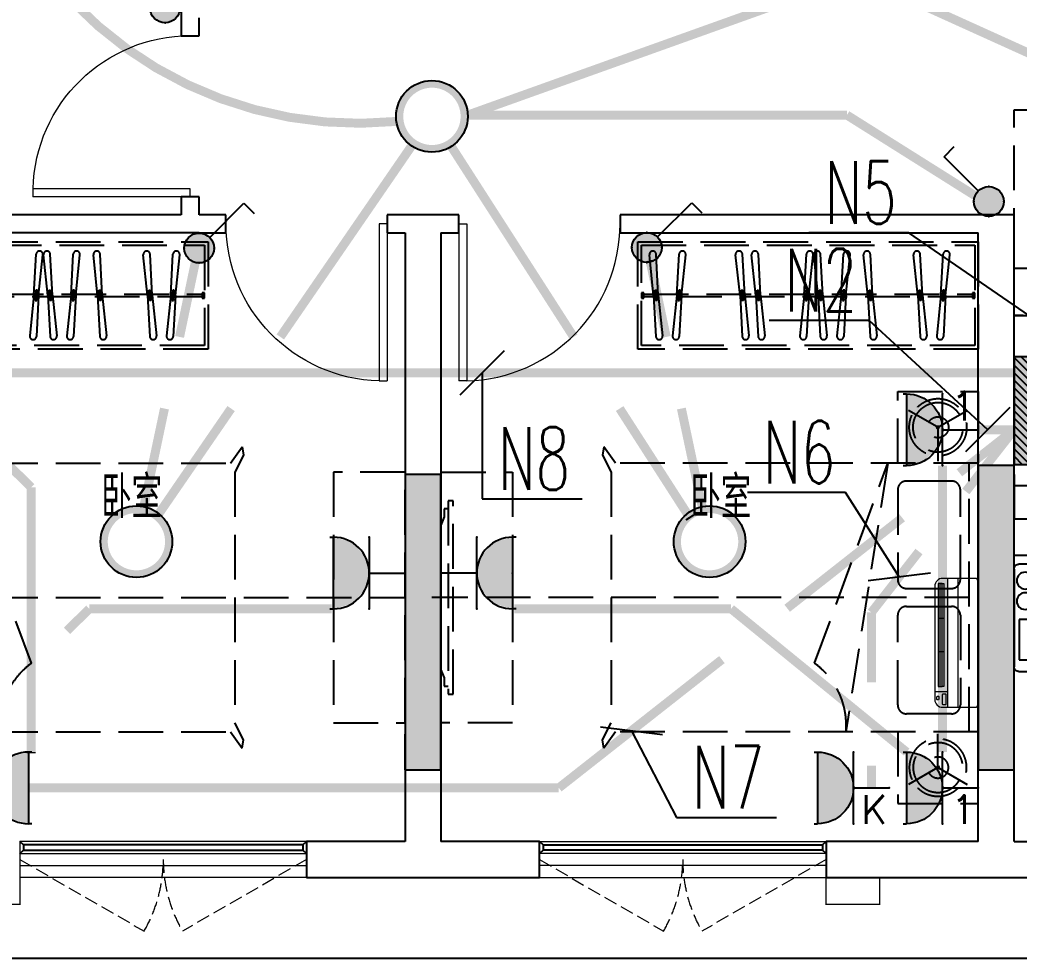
# Model space of a CAD drawing. Extents: x 3753737 to 4713801, y -857380 to 24339.
# Drawn here: x 4219363 to 4224941, y -797786 to -792548 of the extents above; entities that cross this region are included whole.
import ezdxf
from ezdxf.enums import TextEntityAlignment as Align

# ---------------------------------------------------------------- set-up
doc = ezdxf.new("R2010")
doc.units = 0
doc.header["$LTSCALE"] = 1000
doc.header["$MEASUREMENT"] = 0
doc.linetypes.add('A户型$0$DASH', pattern=[0.35, 0.25, -0.1])
doc.linetypes.add('DASH', pattern=[0.35, 0.25, -0.1])
doc.layers.get('0').update_dxf_attribs({"linetype": 'CONTINUOUS'})
for name, color, linetype in [('!!电气', 1, 'CONTINUOUS'), ('3-栏杆1', 252, 'CONTINUOUS'), ('5fur', 175, 'CONTINUOUS'), ('COLU', 7, 'CONTINUOUS'), ('DIM-照明', 7, 'CONTINUOUS'), ('EQUIP-插座', 3, 'CONTINUOUS'), ('EQUIP-照明', 3, 'CONTINUOUS'), ('EQUIP-箱柜', 3, 'CONTINUOUS'), ('LVTRY', 252, 'CONTINUOUS'), ('S-砼墙填充', 251, 'CONTINUOUS'), ('TEL_TEXT', 7, 'CONTINUOUS'), ('WALL', 252, 'CONTINUOUS'), ('WIRE-照明', 2, 'CONTINUOUS'), ('看线', 185, 'CONTINUOUS')]:
    doc.layers.add(name, color=color, linetype=linetype)
for name, color, linetype, lineweight in [('PUB_TEXT', 7, 'CONTINUOUS', 20), ('WINDOW', 146, 'CONTINUOUS', 20), ('平面-空调预留孔', 252, 'CONTINUOUS', 15), ('粉刷', 251, 'CONTINUOUS', 9)]:
    doc.layers.add(name, color=color, linetype=linetype, lineweight=lineweight)
doc.styles.add('_TCH_LABEL', font='COMPLEX', dxfattribs={"bigfont": 'GBCBIG'})
doc.styles.add('_TEL_DIM', font='SIMPLEX', dxfattribs={"width": 0.8, "height": 3.5, "bigfont": 'HZTXT'})
doc.styles.get("Standard").update_dxf_attribs({"font": 'gbenor.shx', "bigfont": 'gbcbig.shx'})

# ---------------------------------------------------------------- blocks, each defined once
blk = doc.blocks.new('ASDFSD')
at = {"layer": '3-栏杆1', "color": 5}
for p, q in [((681762.5879415963, 334937.5442401596), (681742.3193111992, 334955.3318184742)), ((681742.3193111992, 334955.3318184742), (681762.5879414161, 334937.5442403179)), ((681762.5879414161, 334937.5442403179), (681762.5879414133, 334908.2619604596)), ((683322.0506670028, 334937.4781505512), (681762.5879414163, 334937.5226424761)), ((683322.0506668226, 334937.5442278689), (683342.3192972196, 334955.3318061834)), ((683342.3192972196, 334955.3318061834), (683322.0506670028, 334937.5442280272)), ((683322.0506670028, 334937.5442280272), (683322.0506670056, 334908.2619481689)), ((681742.3193347491, 334888.4150854239), (681762.5879414133, 334908.2619604596)), ((681762.5879414135, 334908.2403724216), (683322.0506670056, 334908.1959003614)), ((683322.0506670056, 334908.2619481689), (683342.3192736697, 334888.4150731332)), ((683342.3192736697, 334888.4150731332), (683322.0506670056, 334908.2619481689))]:
    blk.add_line(p, q, dxfattribs=at)
blk = doc.blocks.new('A$C001338C2')
at = {"color": 8}
for p, q in [((844.9999883423079, 303.6000072514144), (54.99998834231155, 303.6000543390692)), ((109.0525457565491, 214.7673082745569), (109.0525510513944, 303.6000511174025)), ((-1.49359439092e-05, 248.6000576173246), (-2.84423585981e-05, 22.0000576172315)), ((899.9999715576414, 22.00000397306576), (899.9999850640525, 248.6000039731589)), ((21.99997024633922, 5.63059293199e-05), (877.9999702463392, 5.2843679441e-06))]:
    blk.add_line(p, q, dxfattribs=at)
at = {"color": 8, "lineweight": 5}
for p, q in [((899.9999830474662, 214.7672611304297), (-1.69525337697e-05, 214.7673147745954)), ((864.5756734352908, 278.6904651548975), (144.4768629888749, 278.6905080761171)), ((144.4768629888749, 278.6905080761171), (144.4768622188567, 265.7722729386405)), ((387.0097734353949, 278.6904936200444), (144.4768629888749, 278.6905080761171)), ((144.4768629888749, 278.6905080761171), (144.4768614488676, 252.8539829386973)), ((144.4768622188567, 265.7722729386405), (864.5756726653053, 265.772230017421)), ((144.4768606789075, 239.9356929386377), (144.4768614488676, 252.8539829386973)), ((144.4768614488676, 252.8539829386973), (864.5756718953162, 252.8539400174777)), ((864.5756711253525, 239.9356500174181), (144.4768606789075, 239.9356929386377)), ((387.0097711254275, 239.935678482565), (387.0097734353949, 278.6904936200444)), ((622.04272112545, 239.935664473509), (387.0097711254275, 239.935678482565)), ((864.5756734352908, 278.6904651548975), (622.0427234354138, 278.6904796109884)), ((622.0427234354138, 278.6904796109884), (622.04272112545, 239.935664473509)), ((864.5756718953162, 252.8539400174777), (864.5756734352908, 278.6904651548975)), ((864.5756726653053, 265.772230017421), (864.5756711253525, 239.9356500174181)), ((899.9999787804518, 143.1781611304468), (-2.12195482163e-05, 143.1782147746126))]:
    blk.add_line(p, q, dxfattribs=at)
at = {"color": 8}
for points in [[(73.08482630450817, 275.0144977724194), (56.77886350143308, 275.0144987443309, -0.414213562373095), (51.27886382925863, 280.5144990721565), (51.27886400034913, 283.3844664433818, -0.414213562373095), (56.77886432817468, 288.8844661155563), (73.08482713124977, 288.8844651436448, -0.4142135623732024), (78.58482680342422, 283.3844648158192), (78.58482663233372, 280.5144974445939, -0.414213562373095)], [(89.24090579471158, 226.3562818807586), (22.19125331861505, 226.3562858772129, -0.414213562372504), (16.6912536464406, 231.8562862050385), (16.69125431894281, 243.1390318179401, -0.414213562373095), (22.19125464676836, 248.6390314901146), (89.24090712286488, 248.6390274936603, -0.414213562373095), (94.74090679503934, 243.1390271658347), (94.74090612253713, 231.8562815529331, -0.414213562373095)]]:
    blk.add_lwpolyline(points, format="xyb", close=True, dxfattribs=at)
for centre, radius, start, end in [((54.99998506405609, 248.6000543390692), 55.0000000000001, 89.99999658490542, 179.9999965849054), ((844.9999850640525, 248.6000072514144), 55.0000000000001, 359.9999965849054, 89.99999658490542), ((21.9999715576414, 22.00005630592932), 22.00000000000004, 179.9999965849054, 269.9999965849054), ((877.9999715576414, 22.00000528436794), 22.00000000000004, 269.9999965849054, 359.9999965849054)]:
    blk.add_arc(centre, radius, start, end, dxfattribs=at)
blk = doc.blocks.new('RECTANG')
for p, q in [((1.00000000000004, 1.00000000000004), (0, 1.00000000000004)), ((0, 1.00000000000004), (0, 0)), ((1.00000000000004, 0), (1.00000000000004, 1.00000000000004)), ((0, 0), (1.00000000000004, 0))]:
    blk.add_line(p, q)
blk = doc.blocks.new('洗衣机')
at = {"layer": 'LVTRY'}
for p, q in [((3791567.361739737, 243472.1311109139), (3791020.978428917, 243472.1311109139)), ((3791116.547650196, 243472.1311109139), (3791116.547650196, 242871.5050683203)), ((3790993.746954995, 243444.5237557961), (3790993.746954995, 242899.1124234381)), ((3791198.977629842, 243412.6941587822), (3791474.884451542, 243412.6941587822)), ((3791594.59321366, 242899.1124234381), (3791594.59321366, 243444.5237557961)), ((3791145.054954439, 242982.4807401235), (3791145.054954439, 243358.0271784722)), ((3791528.807126945, 243358.0271784722), (3791528.807126945, 242982.4807401235)), ((3791474.884451542, 242927.8137598135), (3791198.977629842, 242927.8137598135)), ((3791020.978428917, 242871.5050683203), (3791567.361739737, 242871.5050683203))]:
    blk.add_line(p, q, dxfattribs=at)
at = {"layer": 'LVTRY', "extrusion": (0, 0, -1)}
for centre, major_axis, ratio, start_param, end_param in [((3791020.978428917, 243444.5237557961), (-1.908531711022078e-08, 27.60735511779785), 0.9863847444471043, -1.570796326112996, 7.008549296472211e-10), ((3791567.361739737, 243444.5237557961), (-5.264563262736361e-09, 27.60735511779785), 0.9863847444471043, 1.933262439024475e-10, 1.570796326982994), ((3791055.147302595, 243379.8474220779), (-1.532403957494624e-08, 46.92390957762836), 0.9863847444493448, 3.141592653920872, 9.424777961100459), ((3791198.977629842, 243358.0271784722), (4.764609934498854e-09, 54.66698031005217), 0.9863847444472746, 4.712388980298719, 6.283185307091227), ((3791474.884451542, 243358.0271784722), (-4.76474120185596e-09, 54.66698031005217), 0.9863847444472746, 8.836242848531128e-11, 1.57079632688087), ((3791055.147302595, 243265.6659087724), (-1.532403957494624e-08, 46.92390957762836), 0.9863847444493448, 3.141592653920872, 9.424777961100459), ((3791198.977629842, 242982.4807401235), (-6.265914279833452e-09, 54.66698031005218), 0.9863847444472746, 3.141592653705994, 4.712388980497749), ((3791474.884451542, 242982.4807401235), (6.265651745155644e-09, 54.66698031005217), 0.986384744447275, 1.570796326681842, 3.141592653473596), ((3791020.978428917, 242899.1124234381), (1.908525212675288e-08, 27.60735511779785), 0.9863847444471043, 3.14159265288894, 4.712388979702792), ((3791567.361739737, 242899.1124234381), (5.264433297526799e-09, 27.60735511779784), 0.9863847444471044, 1.570796326606803, 3.141592653396471)]:
    blk.add_ellipse(centre, major_axis=major_axis, ratio=ratio, start_param=start_param, end_param=end_param, dxfattribs=at)
at = {"layer": 'LVTRY', "xscale": 63.25620569481588, "yscale": 224.5369532744355, "zscale": 64.12934308941763, "rotation": 180}
blk.add_blockref('RECTANG', (3791085.200501846, 243162.4333077016), dxfattribs=at)
blk = doc.blocks.new('dfgdfgsf')
at = {"layer": '5fur', "color": 252, "linetype": 'A户型$0$DASH'}
for p, q in [((2086119.697916623, -1254060.649655245), (2086131.949023878, -1253831.703517444)), ((2086145.714673423, -1254062.702910487), (2086169.528631171, -1253834.669318532)), ((2086197.150844968, -1254062.702910487), (2086173.33688722, -1253834.669318532)), ((2086223.167601769, -1254060.649655245), (2086210.916494513, -1253831.703517444)), ((2086326.528698835, -1254060.649655245), (2086338.779806091, -1253831.703517444)), ((2086352.545455636, -1254062.702910487), (2086376.359413384, -1253834.669318532)), ((2086475.237758769, -1254062.595872173), (2086451.423801021, -1253834.562280218)), ((2086501.254205884, -1254060.649655245), (2086489.003098628, -1253831.703517444)), ((2086754.022620542, -1254062.702910487), (2086730.208662794, -1253834.669318532)), ((2086780.039377343, -1254060.649655245), (2086767.788270087, -1253831.703517444)), ((2086883.40047441, -1254060.649655245), (2086895.651581665, -1253831.703517444)), ((2086909.41723121, -1254062.702910487), (2086933.231188958, -1253834.669318532)), ((2089579.320053869, -1254062.702910487), (2089555.506096121, -1253834.669318532)), ((2089605.33681067, -1254060.649655245), (2089593.085703414, -1253831.703517444)), ((2089708.697907737, -1254060.649655245), (2089720.949014992, -1253831.703517444)), ((2089734.714664537, -1254062.702910487), (2089758.528622285, -1253834.669318532)), ((2090061.529171934, -1254062.596194317), (2090035.720924661, -1253834.669318532)), ((2090087.55163921, -1254060.649655245), (2090075.300531955, -1253831.703517444)), ((2090150.034882049, -1254062.702910487), (2090126.220924301, -1253834.669318532)), ((2090176.05163885, -1254060.649655245), (2090163.800531594, -1253831.703517444)), ((2090419.697910768, -1254060.649655245), (2090431.949018023, -1253831.703517444)), ((2090445.714667568, -1254062.702910487), (2090469.528625316, -1253834.669318532)), ((2090497.150839113, -1254062.702910487), (2090473.336881365, -1253834.669318532)), ((2090523.167595914, -1254060.649655245), (2090510.916488658, -1253831.703517444)), ((2090626.52869298, -1254060.649655245), (2090638.779800236, -1253831.703517444)), ((2090652.545449781, -1254062.702910487), (2090676.359407529, -1253834.669318532)), ((2090775.237752914, -1254062.595872173), (2090751.423795166, -1253834.562280218)), ((2090801.254200029, -1254060.649655245), (2090789.003092773, -1253831.703517444)), ((2091054.022614687, -1254062.702910487), (2091030.208656939, -1253834.669318532)), ((2091080.039371488, -1254060.649655245), (2091067.788264232, -1253831.703517444)), ((2091183.400468555, -1254060.649655245), (2091195.65157581, -1253831.703517444)), ((2091209.417225355, -1254062.702910487), (2091233.231183103, -1253834.669318532)), ((2087059.574593433, -1254069.689162439), (2085223.574590463, -1254069.689162439)), ((2086119.697916623, -1254060.649655245), (2086095.883958875, -1254288.6832472)), ((2086145.714673423, -1254062.702910487), (2086133.463566168, -1254291.649048288)), ((2086197.150844968, -1254062.702910487), (2086209.401952224, -1254291.649048288)), ((2086223.167601769, -1254060.649655245), (2086246.981559517, -1254288.6832472)), ((2086326.528698835, -1254060.649655245), (2086302.714741087, -1254288.6832472)), ((2086352.545455636, -1254062.702910487), (2086340.29434838, -1254291.649048288)), ((2086475.237449083, -1254062.702910487), (2086487.488556339, -1254291.649048288)), ((2086501.254205884, -1254060.649655245), (2086525.068163632, -1254288.6832472)), ((2086754.022620542, -1254062.702910487), (2086766.273727798, -1254291.649048288)), ((2086780.039377343, -1254060.649655245), (2086803.853335091, -1254288.6832472)), ((2086883.40047441, -1254060.649655245), (2086859.586516662, -1254288.6832472)), ((2086909.41723121, -1254062.702910487), (2086897.166123955, -1254291.649048288)), ((2087071.574593433, -1254047.189162439), (2087059.574593433, -1254047.189162439)), ((2087059.574593433, -1254047.189162439), (2087059.574593433, -1254077.189162439)), ((2087059.574593433, -1254077.189162439), (2087071.574593433, -1254077.189162439)), ((2087071.574593433, -1254077.189162439), (2087071.574593433, -1254047.189162439)), ((2089523.574584608, -1254047.189162439), (2089511.574584608, -1254047.189162439)), ((2089511.574584608, -1254047.189162439), (2089511.574584608, -1254077.189162439)), ((2089511.574584608, -1254077.189162439), (2089523.574584608, -1254077.189162439)), ((2089523.574584608, -1254077.189162439), (2089523.574584608, -1254047.189162439)), ((2091359.574587578, -1254069.689162439), (2089523.574584608, -1254069.689162439)), ((2089579.320053869, -1254062.702910487), (2089591.571161125, -1254291.649048288)), ((2089605.336321197, -1254060.640508084), (2089629.144756408, -1254288.683721677)), ((2089708.697907737, -1254060.649655245), (2089684.883949989, -1254288.6832472)), ((2089734.714664537, -1254062.702910487), (2089722.463557282, -1254291.649048288)), ((2090061.534882409, -1254062.702910487), (2090073.785989665, -1254291.649048288)), ((2090087.55163921, -1254060.649655245), (2090111.365596958, -1254288.6832472)), ((2090150.034882049, -1254062.702910487), (2090162.285989305, -1254291.649048288)), ((2090176.05163885, -1254060.649655245), (2090199.865596598, -1254288.6832472)), ((2090419.697910768, -1254060.649655245), (2090395.88395302, -1254288.6832472)), ((2090445.714667568, -1254062.702910487), (2090433.463560313, -1254291.649048288)), ((2090497.150839113, -1254062.702910487), (2090509.401946369, -1254291.649048288)), ((2090523.167595914, -1254060.649655245), (2090546.981553662, -1254288.6832472)), ((2090626.52869298, -1254060.649655245), (2090602.714735232, -1254288.6832472)), ((2090652.545449781, -1254062.702910487), (2090640.294342525, -1254291.649048288)), ((2090775.237443228, -1254062.702910487), (2090787.488550484, -1254291.649048288)), ((2090801.254200029, -1254060.649655245), (2090825.068157777, -1254288.6832472)), ((2091054.022614687, -1254062.702910487), (2091066.273721943, -1254291.649048288)), ((2091080.039371488, -1254060.649655245), (2091103.853329236, -1254288.6832472)), ((2091183.400468555, -1254060.649655245), (2091159.586510807, -1254288.6832472)), ((2091209.417225355, -1254062.702910487), (2091197.1661181, -1254291.649048288)), ((2091371.574587578, -1254047.189162439), (2091359.574587578, -1254047.189162439)), ((2091359.574587578, -1254047.189162439), (2091359.574587578, -1254077.189162439)), ((2091359.574587578, -1254077.189162439), (2091371.574587578, -1254077.189162439)), ((2091371.574587578, -1254077.189162439), (2091371.574587578, -1254047.189162439)), ((2090941.574587254, -1254998.492976898), (2090941.574587254, -1254598.492976898)), ((2090941.574587254, -1254598.492976898), (2091391.574587254, -1254598.492976898)), ((2091391.574587254, -1254598.492976898), (2091391.574587254, -1254998.492976898)), ((2091175.822544973, -1254803.832287776), (2091002.879944764, -1254703.983830991)), ((2091157.326629535, -1254803.832287776), (2091330.269229745, -1254703.983830991)), ((2091166.574587254, -1254787.814355141), (2091166.574587254, -1254987.511268711)), ((2087216.39900661, -1254998.492976889), (2087281.905945074, -1254906.833987619)), ((2087216.39900661, -1254998.492976889), (2087281.905945074, -1254906.833987619)), ((2087281.905945074, -1254906.833987619), (2087289.145172316, -1254953.86293333)), ((2087281.905945074, -1254906.833987619), (2087289.145172316, -1254953.86293333)), ((2089301.232741714, -1254906.833987629), (2089293.993514472, -1254953.86293334)), ((2089301.232741714, -1254906.833987629), (2089293.993514472, -1254953.86293334)), ((2089366.739680178, -1254998.492976898), (2089301.232741714, -1254906.833987629)), ((2089366.739680178, -1254998.492976898), (2089301.232741714, -1254906.833987629)), ((2087289.145172316, -1254953.86293333), (2087241.564099533, -1255048.972454315)), ((2087289.145172316, -1254953.86293333), (2087241.564099533, -1255048.972454315)), ((2089293.993514472, -1254953.86293334), (2089341.574587254, -1255048.972454325)), ((2089293.993514472, -1254953.86293334), (2089341.574587254, -1255048.972454325)), ((2085191.564099533, -1254998.492976889), (2087216.39900661, -1254998.492976889)), ((2086104.998289104, -1256116.465254213), (2085696.257620123, -1254998.492976889)), ((2091391.574587254, -1254998.492976898), (2089366.739680178, -1254998.492976898)), ((2090478.140397684, -1256116.465254222), (2090886.881066664, -1254998.492976898)), ((2090886.881066664, -1254998.492976898), (2090652.901174343, -1256498.492976898)), ((2091391.574587254, -1254998.492976898), (2090941.574587254, -1254998.492976898)), ((2091341.574587254, -1256498.492976899), (2091341.574587254, -1254998.492976898)), ((2091391.574587254, -1256498.492976899), (2091391.574587254, -1254998.492976898)), ((2087241.564099533, -1255048.972454315), (2087241.564099533, -1256448.013499462)), ((2087241.564099533, -1255048.972454315), (2087241.564099533, -1256448.013499462)), ((2089341.574587254, -1255048.972454325), (2089341.574587254, -1256448.013499471)), ((2089341.574587254, -1255048.972454325), (2089341.574587254, -1256448.013499471)), ((2085191.564099533, -1255748.49297689), (2088191.564294286, -1255748.49297689)), ((2091341.576148126, -1255748.492976886), (2088341.574587415, -1255748.492976886)), ((2087289.145172316, -1256543.123020447), (2087241.564099533, -1256448.013499462)), ((2087289.145172316, -1256543.123020447), (2087241.564099533, -1256448.013499462)), ((2089293.993514472, -1256543.123020456), (2089341.574587254, -1256448.013499471)), ((2089293.993514472, -1256543.123020456), (2089341.574587254, -1256448.013499471)), ((2085191.564099533, -1256498.492976889), (2087216.39900661, -1256498.492976888)), ((2085191.564099533, -1256498.492976889), (2087216.39900661, -1256498.492976888)), ((2087216.39900661, -1256498.492976888), (2087281.905945074, -1256590.151966158)), ((2087216.39900661, -1256498.492976888), (2087281.905945074, -1256590.151966158)), ((2087281.905945074, -1256590.151966158), (2087289.145172316, -1256543.123020447)), ((2087281.905945074, -1256590.151966158), (2087289.145172316, -1256543.123020447)), ((2089301.232741714, -1256590.151966167), (2089293.993514472, -1256543.123020456)), ((2089301.232741714, -1256590.151966167), (2089293.993514472, -1256543.123020456)), ((2089366.739680178, -1256498.492976898), (2089301.232741714, -1256590.151966167)), ((2089366.739680178, -1256498.492976898), (2089301.232741714, -1256590.151966167)), ((2091391.574587254, -1256498.492976898), (2089366.739680178, -1256498.492976898)), ((2091391.574587254, -1256498.492976898), (2089366.739680178, -1256498.492976898)), ((2091391.574587281, -1256498.492976898), (2090941.574587281, -1256498.492976898)), ((2090941.574587281, -1256498.492976898), (2090941.574587281, -1256898.492976898)), ((2091166.574587281, -1256709.171598655), (2091166.574587281, -1256509.474685085)), ((2091391.574587281, -1256898.492976898), (2091391.574587281, -1256498.492976898)), ((2091175.822545, -1256693.15366602), (2091002.879944791, -1256793.002122805)), ((2091157.326629562, -1256693.15366602), (2091330.269229772, -1256793.002122805)), ((2090941.574587281, -1256898.492976898), (2091391.574587281, -1256898.492976898))]:
    blk.add_line(p, q, dxfattribs=at)
at = {"layer": '5fur', "color": 252, "linetype": 'A户型$0$DASH', "extrusion": (0.6772810679795163, -0.7357243743118248, 0)}
for p, q in [((2088431.268094579, -1255208.493039111), (2088431.267706287, -1256288.493038897)), ((2088459.850297133, -1255208.493099511), (2088431.268094579, -1255208.493039111)), ((2088459.849908408, -1256288.493099511), (2088459.850297133, -1255208.493099511)), ((2088409.674264355, -1255253.741871238), (2088409.674199425, -1255298.990739802)), ((2088431.26803007, -1255253.741908537), (2088409.674264355, -1255253.741871238)), ((2088409.674199425, -1255298.990739802), (2088391.574587398, -1255344.239583172)), ((2088391.574587398, -1255344.239583172), (2088391.574587433, -1256152.746370591)), ((2088391.574587433, -1256152.746370591), (2088409.67407045, -1256197.995264666)), ((2088409.67407045, -1256197.995264666), (2088409.674005941, -1256243.244133877)), ((2088409.674005941, -1256243.244133877), (2088431.267771656, -1256243.244170811)), ((2088431.267706287, -1256288.493038897), (2088459.849908408, -1256288.493099511))]:
    blk.add_line(p, q, dxfattribs=at)
at = {"layer": '5fur', "color": 252, "linetype": 'A户型$0$DASH'}
for points in [[(2091591.540163053, -1254175.039719756), (2091591.540163053, -1253025.039719979), (2091991.540163053, -1253025.039719979), (2091991.540163053, -1254175.039719756)], [(2085191.574590463, -1254362.189162448), (2085191.574590463, -1253762.18916243), (2087091.574593433, -1253762.18916243), (2087091.574593433, -1254362.189162448)], [(2089491.574584608, -1254362.189162448), (2089491.574584608, -1253762.18916243), (2091391.574587578, -1253762.18916243), (2091391.574587578, -1254362.189162448)], [(2085211.574590463, -1254342.189162448), (2085211.574590463, -1253782.18916243), (2087071.574593433, -1253782.18916243), (2087071.574593433, -1254342.189162448)], [(2089511.574584608, -1254342.189162448), (2089511.574584608, -1253782.18916243), (2091371.574587578, -1253782.18916243), (2091371.574587578, -1254342.189162448)], [(2086134.794083173, -1254090.612964485), (2086139.359279223, -1254032.767455083), (2086130.687072715, -1254032.083040281), (2086126.121876665, -1254089.928549683)], [(2086208.071435218, -1254090.612964485), (2086203.506239169, -1254032.767455083), (2086212.178445677, -1254032.083040281), (2086216.743641726, -1254089.928549683)], [(2086341.624865385, -1254090.612964485), (2086346.190061435, -1254032.767455083), (2086337.517854927, -1254032.083040281), (2086332.952658878, -1254089.928549683)], [(2086486.158039334, -1254090.612964485), (2086481.592843284, -1254032.767455083), (2086490.265049792, -1254032.083040281), (2086494.830245841, -1254089.928549683)], [(2086764.943210792, -1254090.612964485), (2086760.378014744, -1254032.767455083), (2086769.050221252, -1254032.083040281), (2086773.6154173, -1254089.928549683)], [(2086898.49664096, -1254090.612964485), (2086903.061837009, -1254032.767455083), (2086894.389630501, -1254032.083040281), (2086889.824434452, -1254089.928549683)], [(2089590.240644119, -1254090.612964485), (2089585.67544807, -1254032.767455083), (2089594.347654578, -1254032.083040281), (2089598.912850627, -1254089.928549683)], [(2089723.794074287, -1254090.612964485), (2089728.359270336, -1254032.767455083), (2089719.687063828, -1254032.083040281), (2089715.121867779, -1254089.928549683)], [(2090072.45547266, -1254090.612964485), (2090067.890276611, -1254032.767455083), (2090076.562483119, -1254032.083040281), (2090081.127679167, -1254089.928549683)], [(2090160.9554723, -1254090.612964485), (2090156.39027625, -1254032.767455083), (2090165.062482758, -1254032.083040281), (2090169.627678807, -1254089.928549683)], [(2090434.794077318, -1254090.612964485), (2090439.359273368, -1254032.767455083), (2090430.68706686, -1254032.083040281), (2090426.12187081, -1254089.928549683)], [(2090508.071429363, -1254090.612964485), (2090503.506233314, -1254032.767455083), (2090512.178439822, -1254032.083040281), (2090516.743635871, -1254089.928549683)], [(2090641.62485953, -1254090.612964485), (2090646.19005558, -1254032.767455083), (2090637.517849072, -1254032.083040281), (2090632.952653023, -1254089.928549683)], [(2090786.158033479, -1254090.612964485), (2090781.592837429, -1254032.767455083), (2090790.265043937, -1254032.083040281), (2090794.830239986, -1254089.928549683)], [(2091064.943204937, -1254090.612964485), (2091060.378008889, -1254032.767455083), (2091069.050215397, -1254032.083040281), (2091073.615411445, -1254089.928549683)], [(2091198.496635105, -1254090.612964485), (2091203.061831154, -1254032.767455083), (2091194.389624646, -1254032.083040281), (2091189.824428597, -1254089.928549683)], [(2091591.540163037, -1255125.039605072), (2091591.540163037, -1254175.039719756), (2091791.540163053, -1254175.039719756), (2091791.540163053, -1255125.039605072)], [(2088191.564096285, -1255048.492976886), (2087791.564096285, -1255048.492976886), (2087791.564096285, -1256448.492976886), (2088191.564096285, -1256448.492976886)], [(2088391.574587415, -1255048.492976886), (2088791.574587415, -1255048.492976886), (2088791.574587415, -1256448.492976886), (2088391.574587415, -1256448.492976886)]]:
    blk.add_lwpolyline(points, close=True, dxfattribs=at)
for points in [[(2085223.574590463, -1254054.689162455), (2087059.574593433, -1254054.689162455)], [(2089523.574584608, -1254054.689162455), (2091359.574587578, -1254054.689162455)]]:
    blk.add_lwpolyline(points, dxfattribs=at)
for points, const_width in [([(2091046.351137544, -1254729.081935845), (2091002.879944763, -1254703.983830991)], 8.888888888888888), ([(2091286.798036963, -1254729.081935845), (2091330.269229744, -1254703.983830991)], 8.88888888888889), ([(2091166.574587254, -1254937.315059004), (2091166.574587254, -1254987.511268711)], 8.88888888888889), ([(2091166.574587281, -1256559.670894793), (2091166.574587281, -1256509.474685085)], 8.88888888888889), ([(2091046.351137571, -1256767.904017951), (2091002.87994479, -1256793.002122805)], 8.888888888888888), ([(2091286.79803699, -1256767.904017951), (2091330.269229771, -1256793.002122805)], 8.88888888888889)]:
    blk.add_lwpolyline(points, dxfattribs=dict(at, const_width=const_width))
for points in [[(2091241.574587254, -1255098.492976899), (2090991.574587254, -1255098.492976899, 0.4142135623731003), (2090941.574587254, -1255148.492976899), (2090941.574587254, -1255648.492976899, 0.4142135623730904), (2090991.574587254, -1255698.492976899), (2091241.574587254, -1255698.492976899, 0.4142135623730999), (2091291.574587254, -1255648.492976899), (2091291.574587254, -1255148.492976899, 0.4142135623730897)], [(2091241.574587254, -1256398.492976898), (2090991.574587254, -1256398.492976898, -0.4142135623731003), (2090941.574587254, -1256348.492976898), (2090941.574587254, -1255848.492976899, -0.4142135623730904), (2090991.574587254, -1255798.492976899), (2091241.574587254, -1255798.492976899, -0.4142135623730999), (2091291.574587254, -1255848.492976899), (2091291.574587254, -1256348.492976898, -0.4142135623730897)]]:
    blk.add_lwpolyline(points, format="xyb", close=True, dxfattribs=at)
for centre, radius, start, end in [((2086150.738827524, -1253833.186417988), 18.84219772992773, 355.4875419406524, 175.4875419406532), ((2086192.126690867, -1253833.186417988), 18.84219772992773, 4.512458059346774, 184.5124580593468), ((2086357.569609738, -1253833.186417988), 18.84219772992773, 355.4875419406524, 175.4875419406532), ((2086470.213604667, -1253833.079379674), 18.84219772992773, 4.512458059346774, 184.5124580593468), ((2086748.998466441, -1253833.186417988), 18.84219772992773, 4.512458059346774, 184.5124580593468), ((2086914.441385311, -1253833.186417988), 18.84219772992773, 355.4875419406524, 175.4875419406532), ((2089574.295899767, -1253833.186417988), 18.84219772992773, 4.512458059346007, 184.512458059346), ((2089739.738818638, -1253833.186417988), 18.84219772992773, 355.4875419406532, 175.487541940654), ((2090055.58230029, -1253834.101224039), 19.86347544868245, 6.93304115633882, 181.6375109857776), ((2090145.010727948, -1253833.186417988), 18.84219772992773, 4.512458059346007, 184.512458059346), ((2090450.738821669, -1253833.186417988), 18.84219772992773, 355.4875419406532, 175.487541940654), ((2090492.126685012, -1253833.186417988), 18.84219772992773, 4.512458059346007, 184.512458059346), ((2090657.569603883, -1253833.186417988), 18.84219772992773, 355.4875419406532, 175.487541940654), ((2090770.213598812, -1253833.079379674), 18.84219772992773, 4.512458059346007, 184.512458059346), ((2091048.998460586, -1253833.186417988), 18.84219772992773, 4.512458059346007, 184.512458059346), ((2091214.441379456, -1253833.186417988), 18.84219772992773, 355.4875419406532, 175.487541940654), ((2086114.673762521, -1254290.166147745), 18.84219772992773, 175.4875419406532, 355.4875419406524), ((2086228.19175587, -1254290.166147745), 18.84219772992773, 184.5124580593468, 4.512458059346774), ((2086321.504544734, -1254290.166147745), 18.84219772992773, 175.4875419406532, 355.4875419406524), ((2086506.278359985, -1254290.166147745), 18.84219772992773, 184.5124580593468, 4.512458059346774), ((2086785.063531445, -1254290.166147745), 18.84219772992773, 184.5124580593468, 4.512458059346774), ((2086878.376320308, -1254290.166147745), 18.84219772992773, 175.4875419406532, 355.4875419406524), ((2089610.360964771, -1254290.166147745), 18.84219772992773, 184.512458059346, 4.512458059346007), ((2089703.673753635, -1254290.166147745), 18.84219772992773, 175.487541940654, 355.4875419406532), ((2090092.575793312, -1254290.166147745), 18.84219772992773, 184.512458059346, 4.512458059346007), ((2090181.075792952, -1254290.166147745), 18.84219772992773, 184.512458059346, 4.512458059346007), ((2090414.673756666, -1254290.166147745), 18.84219772992773, 175.487541940654, 355.4875419406532), ((2090528.191750015, -1254290.166147745), 18.84219772992773, 184.512458059346, 4.512458059346007), ((2090621.504538879, -1254290.166147745), 18.84219772992773, 175.487541940654, 355.4875419406532), ((2090806.27835413, -1254290.166147745), 18.84219772992773, 184.512458059346, 4.512458059346007), ((2091085.06352559, -1254290.166147745), 18.84219772992773, 184.512458059346, 4.512458059346007), ((2091178.376314453, -1254290.166147745), 18.84219772992773, 175.487541940654, 355.4875419406532), ((2086356.608613892, -1256462.552364921), 427.8832127323753, 126.0176927710526, 184.8183113888535), ((2090226.530072896, -1256462.55236493), 427.8832127323752, 355.1816886111465, 53.98230722894739)]:
    blk.add_arc(centre, radius, start, end, dxfattribs=at)
for major_axis, ratio, start_param, end_param in [((-113.2638872716998, 113.2638872716998), 0.9999999999997511, 4.712388980384682, 10.99557428756427), ((-98.16203563551878, 98.16203563551878), 0.999999999998388, 4.712388980384681, 10.99557428756427), ((-41.53009199966709, 41.53009199966709), 0.9999999999975253, 4.71238898038469, 10.99557428756428)]:
    blk.add_ellipse((2091166.574587254, -1254798.492976898), major_axis=major_axis, ratio=ratio, start_param=start_param, end_param=end_param, dxfattribs=at)
at = {"layer": '5fur', "color": 252, "linetype": 'A户型$0$DASH', "extrusion": (0, 0, -0.9999999999999998)}
blk.add_ellipse((2091166.574587281, -1256698.492976898), major_axis=(-113.2638872716998, -113.2638872716998), ratio=0.9999999999997511, start_param=4.712388980384682, end_param=10.99557428756427, dxfattribs=at)
at = {"layer": '5fur', "color": 252, "linetype": 'A户型$0$DASH', "extrusion": (0, 0, -1)}
for major_axis, ratio, start_param, end_param in [((-98.16203563551879, -98.16203563551876), 0.999999999998388, 4.712388980384681, 10.99557428756427), ((-41.53009199966709, -41.53009199966709), 0.9999999999975253, 4.71238898038469, 10.99557428756428)]:
    blk.add_ellipse((2091166.574587281, -1256698.492976898), major_axis=major_axis, ratio=ratio, start_param=start_param, end_param=end_param, dxfattribs=at)
blk = doc.blocks.new('GDGDGRD')
at = {"layer": 'S-砼墙填充'}
h = blk.add_hatch(color=252, dxfattribs=at)
h.dxf.hatch_style = 1
h.paths.add_polyline_path([(436416.5442748284, 288315.3630931432), (436416.5442743464, 288565.3638601754), (436416.5442743464, 288765.3638601754), (436416.5442741448, 288515.3630931432), (436416.5442745481, 288815.3646272075), (436216.5442748922, 288815.3646272075), (436216.544275146, 287115.363093024), (436416.5442748205, 287115.363093024)])
h = blk.add_hatch(color=252, dxfattribs=at)
h.dxf.hatch_style = 1
h.paths.add_polyline_path([(433016.5684015006, 287315.3648366724), (433016.5684015006, 287115.3648366724), (433216.5684056897, 287115.3630851979), (433216.5684056198, 288765.3626271576), (433016.5684057334, 288765.362627037), (433016.5684055993, 288765.3626271576), (433016.5684057092, 287115.3630856661)])
at = {"layer": 'COLU', "color": 252}
for points in [[(436416.5442748284, 288315.3630931432), (436416.5442743464, 288565.3638601754), (436416.5442743464, 288765.3638601754), (436416.5442741448, 288515.3630931432), (436416.5442745481, 288815.3646272075), (436216.5442748922, 288815.3646272075), (436216.544275146, 287115.363093024), (436416.5442748205, 287115.363093024), (436416.5442748284, 288315.3630931432)], [(433016.5684015006, 287315.3648366724), (433016.5684015006, 287115.3648366724), (433216.5684056897, 287115.3630851979), (433216.5684056198, 288765.3626271576), (433016.5684057334, 288765.362627037), (433016.5684057334, 288765.362627037), (433016.5684055993, 288765.3626271576), (433016.5684057092, 287115.3630856661)]]:
    blk.add_lwpolyline(points, close=True, dxfattribs=at)
blk = doc.blocks.new('$WINLIB2D$00000001')
at = {"color": 0}
for points in [[(-0.4999999999999964, 0.5000000000000142), (-0.4999999999999964, -0.4999999999999858)], [(-0.4999999999999964, 0.5000000000000142), (0.5000000000000036, 0.5000000000000142)], [(0.5000000000000036, -0.4999999999999858), (0.5000000000000036, 0.5000000000000142)], [(0.5000000000000036, 0.1666666666666714), (-0.4999999999999964, 0.1666666666666714)], [(0.5000000000000036, -0.1666666666666572), (-0.4999999999999964, -0.1666666666666572)], [(-0.4999999999999964, -0.4999999999999858), (0.5000000000000036, -0.4999999999999858)]]:
    blk.add_lwpolyline(points, dxfattribs=at)
blk = doc.blocks.new('$DorLib2D$00000001')
for p, q in [((0.45, 0.9750000000000001), (0.5000000000000002, 0.9750000000000001)), ((0.45, 0), (0.45, 0.9750000000000001)), ((0.5, 0), (0.5, 0.9750000000000001)), ((0.5, 0), (0.45, 0))]:
    blk.add_line(p, q)
at = {"lineweight": 13}
blk.add_arc((0.475, 0), 0.975, 91.4692835813538, 180, dxfattribs=at)
blk = doc.blocks.new('A$C100F5A36')
at = {"color": 252, "const_width": 8}
for points in [[(21752.46589036286, -18982.40043916367), (21752.46589036286, -19132.40043916367), (22052.46589036286, -19132.40043916367), (22052.46589036658, -18982.39992546034)], [(26852.46589639876, -18982.40043916367), (26852.46589639876, -19132.40043916367), (26552.46589639876, -19132.40043916367), (26552.46589639504, -18982.39992546034)]]:
    blk.add_lwpolyline(points, dxfattribs=at)
at = {"layer": 'WALL', "color": 252}
for p, q in [((22952.44342912035, -14082.39991877443), (22952.44342909579, -14282.39990995166)), ((23052.44342909576, -14282.39990996395), (23052.44342910805, -14182.39991773734)), ((22952.44342909579, -14282.39990995166), (23052.44342909576, -14282.39990996395)), ((23052.44342898519, -15182.39990996395), (22952.44342898522, -15182.39990995166)), ((22952.44342898522, -15182.39990995166), (22952.44342897292, -15282.3999099017)), ((23052.4434289729, -15282.39990990365), (23052.44342898519, -15182.39990996395)), ((22952.44342897292, -15282.3999099017), (21002.46589063683, -15282.3999098641)), ((23202.47730744072, -15282.39990990653), (23052.4434289729, -15282.39990990365)), ((23202.47730743879, -15382.39990990654), (23202.47730744072, -15282.39990990653)), ((24302.46589793551, -15282.39990992774), (24102.47730744072, -15282.39990992388)), ((24102.47730744072, -15282.39990992388), (24102.47730743879, -15382.39990992389)), ((24502.45448842742, -15282.39990993159), (24302.46589793551, -15282.39990992774)), ((24502.45448842549, -15382.39990993159), (24502.45448842742, -15282.39990993159)), ((27602.46590067801, -15282.39990999138), (25402.45448842742, -15282.39990994894)), ((25402.45448842742, -15282.39990994894), (25402.45448842549, -15382.39990994895)), ((27602.46590088663, -16982.39991768032), (27602.46590067801, -15282.39990999138)), ((23052.44342896063, -15382.39990990364), (21202.46589062455, -15382.39990986795)), ((23052.44342896063, -15382.39990990364), (23202.47730743879, -15382.39990990654)), ((24102.47730743879, -15382.39990992389), (24202.46589793357, -15382.39990992581)), ((24202.46589793357, -15382.39990992581), (24202.46589793357, -18782.39992476232)), ((24402.46589793358, -15382.39990992967), (24502.45448842549, -15382.39990993159)), ((24402.46589793358, -15382.39990992967), (24402.46589793358, -18782.39992476231)), ((25402.45448842549, -15382.39990994895), (27402.4659006903, -15382.39990998752)), ((27402.46590089891, -17082.39991769444), (27402.4659006903, -15382.39990998752)), ((28352.45448436216, -16982.3999176665), (27602.46590088663, -16982.39991768032)), ((27402.46590086461, -18782.39992476231), (27402.46590089891, -17082.39991768015)), ((27602.4659008969, -17182.39991768033), (28352.45448436584, -17182.39991766651)), ((27602.46590086462, -18782.39992476232), (27602.4659008969, -17182.39991768033)), ((24202.46589793357, -18782.39992476232), (23652.46589005038, -18782.39992476233)), ((23652.46589005038, -18782.39992476233), (23652.46589005038, -18982.39992476232)), ((24952.46590581722, -18782.3999247623), (24402.46589793358, -18782.39992476231)), ((24952.46590581723, -18982.3999247623), (24952.46590581722, -18782.3999247623)), ((27402.46590086461, -18782.39992476231), (26552.46590581722, -18782.3999247623)), ((26552.46590581722, -18782.3999247623), (26552.46590581723, -18982.3999247623)), ((27602.46590086462, -18782.39992476232), (28252.44443543302, -18782.39992476231)), ((23652.46589005038, -18982.39992476232), (24302.46589793358, -18982.39992476231)), ((24302.46589793358, -18982.39992476231), (24952.46590581723, -18982.3999247623)), ((26552.46590581723, -18982.3999247623), (27502.46590086259, -18982.39992476231)), ((27502.46590086259, -18982.39992476231), (28152.46590083616, -18982.39992476238))]:
    blk.add_line(p, q, dxfattribs=at)
at = {"layer": 'WINDOW', "color": 252, "linetype": 'DASH', "ltscale": 0.3}
for points in [[(22052.4658900951, -18882.3999247622), (22745.2862131279, -19282.39992476418, 0.1316524975905399), (22852.46589010162, -18882.39992475451)], [(23652.46589010768, -18882.3999247622), (22959.64556707488, -19282.39992476418, -0.1316524975905399), (22852.46589010162, -18882.39992475451)], [(24952.46590575995, -18882.3999247622), (25645.28622879274, -19282.39992476418, 0.1316524975905399), (25752.465905766, -18882.39992475451)], [(26552.46590577252, -18882.3999247622), (25859.64558273926, -19282.39992476418, -0.1316524975905399), (25752.465905766, -18882.39992475451)]]:
    blk.add_lwpolyline(points, format="xyb", dxfattribs=at)
at = {"layer": '看线', "color": 252}
blk.add_lwpolyline([(14202.46591712767, -18232.39991673001), (14202.46592108952, -19432.39991605002), (34552.46690135682, -19432.39991605002), (34552.46170119429, -17932.39991721977), (36802.46589077916, -17932.39992461284)], dxfattribs=at)
at = {"color": 252}
for name, p in [('GDGDGRD', (-408814.112811693, -305497.7630110036)), ('ASDFSD', (-659689.8534211414, -353737.7317438088))]:
    blk.add_blockref(name, p, dxfattribs=at)
at = {"color": 252, "xscale": -1}
blk.add_blockref('ASDFSD', (708294.7852170095, -353737.7317438088), dxfattribs=at)
at = {"layer": 'WINDOW', "color": 252}
blk.add_blockref('dfgdfgsf', (-2063989.108700188, 1238329.789241821), dxfattribs=at)
at = {"layer": 'WINDOW', "color": 252, "yscale": 900}
for p, xscale, zscale, rotation in [((23002.44342904049, -14732.39990995778), -900, -900, 89.99999999296047), ((23652.47730743978, -15332.39990991521), -900, -900, 179.9999999988954), ((24952.45448842645, -15332.39990994028), 900, 900, 179.9999999988952)]:
    blk.add_blockref('$DorLib2D$00000001', p, dxfattribs=dict(at, xscale=xscale, zscale=zscale, rotation=rotation))
at = {"layer": 'WINDOW', "color": 252, "yscale": -200}
for p, xscale, zscale in [((22852.4658900504, -18882.39992476231), -1600, -1600), ((25752.46590581723, -18882.39992476231), 1600, 1600)]:
    blk.add_blockref('$WINLIB2D$00000001', p, dxfattribs=dict(at, xscale=xscale, zscale=zscale))
at = {"layer": '平面-空调预留孔', "color": 252, "xscale": 0.800000000046565, "yscale": 0.800000000046565, "zscale": 0.800000000046565, "rotation": 90.00000023343011}
blk.add_blockref('A$C001338C2', (27402.27455887524, -18032.39988764166), dxfattribs=at)
at = {"layer": '粉刷', "color": 252}
blk.add_blockref('洗衣机', (-3763391.281049435, -260704.8010990142), dxfattribs=at)
at = {"layer": 'PUB_TEXT', "color": 252}
for p in [(22505.54555377504, -16977.61706210277), (25794.43943358166, -16977.61706210417)]:
    blk.add_text('卧室', height=236.3120567375886, dxfattribs=at).set_placement(p)
blk = doc.blocks.new('$equip$00001150')
at = {"const_width": 0.1}
blk.add_lwpolyline([(-0.4500000000007276, 0, 1), (0.4500000000007276, 0, 1)], format="xyb", close=True, dxfattribs=at)
blk.add_circle((0, 0), 0.5)
at = {"flags": 9}
blk.add_attdef('A', (0, 0), '', height=2e-05, dxfattribs=at)
blk = doc.blocks.new('$equip$00001962')
for p, q in [((0.1473139127519971, 0.3556472460822988), (0.625000000003638, 0.8333333333339397)), ((0.625000000003638, 0.8333333333339397), (0.7664213562420628, 0.6919119770955149))]:
    blk.add_line(p, q)
blk.add_circle((3.637978807091713e-12, 0.2083333333339397), 0.2083333333334168)
for p in [(1.091393642127514e-11, 0.4166666666660603), (-0.2083333333284827, 0.2083333333375776), (0.2083333333393966, 0.2083333333375776), (1.091393642127514e-11, 0)]:
    blk.add_point(p)
for points in [[(-0.1804219591176661, 0.312500000001819), (0.1804219591249421, 0.312500000001819), (-0.2083333333284827, 0.2083333333339397), (0.2083333333357587, 0.2083333333339397)], [(-0.1041666666642413, 0.3887552924552438), (0.1041666666715173, 0.3887552924552438), (-0.1804219591176661, 0.312500000001819), (0.1804219591249421, 0.312500000001819)], [(3.637978807091713e-12, 0.4166666666660603), (3.637978807091713e-12, 0.4166666666660603), (-0.1041666666642413, 0.3887552924552438), (0.1041666666715173, 0.3887552924552438)], [(-0.1804219591176661, 0.1041666666660603), (0.1804219591249421, 0.1041666666660603), (-0.2083333333284827, 0.2083333333339397), (0.2083333333357587, 0.2083333333339397)], [(-0.1041666666642413, 0.02791137421263556), (0.1041666666715173, 0.02791137421263556), (-0.1804219591176661, 0.1041666666660603), (0.1804219591249421, 0.1041666666660603)], [(3.637978807091713e-12, 1.818989403545856e-12), (3.637978807091713e-12, 1.818989403545856e-12), (-0.1041666666642413, 0.02791137421263556), (0.1041666666715173, 0.02791137421263556)]]:
    blk.add_solid(points)
at = {"layer": 'TEL_TEXT', "style": '_TEL_DIM', "flags": 1}
blk.add_attdef('A', text='', height=2e-05, dxfattribs=at).set_placement((0, 0), align=Align.MIDDLE_CENTER)
blk = doc.blocks.new('$equip$00001237')
for p, q in [((-0.5, 1.05000000000291), (-0.5, 1)), ((-0.5, 1), (0.5, 1)), ((0.5, 1.05000000000291), (0.5, 1)), ((0.5, 0.5), (-0.5, 0.5)), ((0, 0.5), (0, 0))]:
    blk.add_line(p, q)
blk.add_arc((0, 1), 0.500000000000025, 180, 0)
for p in [(0, 1), (-0.5, 0.5), (0.5, 0.5), (0, 0)]:
    blk.add_point(p)
for points in [[(0.4330127018911298, 0.75), (-0.4330127018911298, 0.75), (0.5, 1), (-0.5, 1)], [(0.25, 0.5669872981088702), (-0.25, 0.5669872981088702), (0.4330127018911298, 0.75), (-0.4330127018911298, 0.75)], [(0, 0.5), (0, 0.5), (0.25, 0.5669872981088702), (-0.25, 0.5669872981088702)]]:
    blk.add_solid(points)
at = {"flags": 9}
blk.add_attdef('A', (0, 0), '', height=2e-05, dxfattribs=at)
blk = doc.blocks.new('$equip$00001764')
for p, q in [((-0.5, 1.049999999999272), (-0.5, 1)), ((-0.5, 1), (0.5, 1)), ((0.5, 1.049999999999272), (0.5, 1)), ((0.5, 0.5), (-0.5, 0.5)), ((0, 0.5), (0, 0))]:
    blk.add_line(p, q)
blk.add_arc((0, 1), 0.500000000000025, 180, 0)
for p in [(-0.5, 0.5), (0.5, 0.5), (0, 0)]:
    blk.add_point(p)
for points in [[(0.4330127018911298, 0.75), (-0.4330127018911298, 0.75), (0.5, 1), (-0.5, 1)], [(0.25, 0.5669872981052322), (-0.25, 0.5669872981052322), (0.4330127018911298, 0.75), (-0.4330127018911298, 0.75)], [(0, 0.5), (0, 0.5), (0.25, 0.5669872981052322), (-0.25, 0.5669872981052322)]]:
    blk.add_solid(points)
at = {"color": 7, "style": '_TEL_DIM'}
blk.add_attdef('$TEXT$', text='', height=0.4, dxfattribs=at).set_placement((0.3030595533709857, 0.2110205339395179), align=Align.MIDDLE_CENTER)
at = {"color": 7, "style": '_TEL_DIM', "flags": 1}
blk.add_attdef('A', text='', height=2e-05, dxfattribs=at).set_placement((0, 0), align=Align.MIDDLE_CENTER)
blk = doc.blocks.new('$equip$00001963')
for p, q in [((0.1473139127447212, 0.3556472460822988), (0.624999999996362, 0.8333333333339397)), ((0.5118629150056222, 0.7201962483431998), (0.653284271244047, 0.578774892108413)), ((0.624999999996362, 0.8333333333339397), (0.7664213562347868, 0.6919119770955149))]:
    blk.add_line(p, q)
blk.add_circle((-3.637978807091713e-12, 0.2083333333339397), 0.2083333333334168)
for p in [(0, 0.4166666666660603), (-0.2083333333393966, 0.2083333333375776), (0.2083333333284827, 0.2083333333375776), (0, 0)]:
    blk.add_point(p)
for points in [[(-0.1804219591249421, 0.312500000001819), (0.1804219591176661, 0.312500000001819), (-0.2083333333357587, 0.2083333333339397), (0.2083333333284827, 0.2083333333339397)], [(-0.1041666666715173, 0.3887552924552438), (0.1041666666642413, 0.3887552924552438), (-0.1804219591249421, 0.312500000001819), (0.1804219591176661, 0.312500000001819)], [(-3.637978807091713e-12, 0.4166666666660603), (-3.637978807091713e-12, 0.4166666666660603), (-0.1041666666715173, 0.3887552924552438), (0.1041666666642413, 0.3887552924552438)], [(-0.1804219591249421, 0.1041666666660603), (0.1804219591176661, 0.1041666666660603), (-0.2083333333357587, 0.2083333333339397), (0.2083333333284827, 0.2083333333339397)], [(-0.1041666666715173, 0.02791137421263556), (0.1041666666642413, 0.02791137421263556), (-0.1804219591249421, 0.1041666666660603), (0.1804219591176661, 0.1041666666660603)], [(-3.637978807091713e-12, 1.818989403545856e-12), (-3.637978807091713e-12, 1.818989403545856e-12), (-0.1041666666715173, 0.02791137421263556), (0.1041666666642413, 0.02791137421263556)]]:
    blk.add_solid(points)
at = {"layer": 'TEL_TEXT', "style": '_TEL_DIM', "flags": 1}
blk.add_attdef('A', text='', height=2e-05, dxfattribs=at).set_placement((0, 0), align=Align.MIDDLE_CENTER)
blk = doc.blocks.new('*X7')
at = {"color": 0}
for p, q in [((-250, 32.84271247461896), (-82.84271247461896, 200)), ((-250, 68.19805153394634), (-118.1980515339463, 200)), ((-250, 103.5533905932737), (-153.5533905932737, 200)), ((-250, 138.9087296526011), (-188.9087296526011, 200)), ((-250, 174.2640687119285), (-224.2640687119285, 200)), ((-247.4873734152916, 0), (-47.48737341529158, 200)), ((-212.1320343559642, 0), (-12.13203435596424, 200)), ((-176.7766952966369, 0), (23.22330470336314, 200)), ((-141.4213562373095, 0), (58.57864376269053, 200)), ((-106.0660171779821, 0), (93.93398282201788, 200)), ((-70.71067811865474, 0), (129.2893218813453, 200)), ((-35.35533905932737, 0), (164.6446609406726, 200)), ((0, 0), (200, 200)), ((35.35533905932737, 0), (235.3553390593274, 200)), ((70.71067811865474, 0), (250, 179.2893218813453)), ((106.0660171779821, 0), (250, 143.9339828220179)), ((141.4213562373095, 0), (250, 108.5786437626905)), ((176.7766952966369, 0), (250, 73.22330470336315)), ((212.1320343559642, 0), (250, 37.86796564403577)), ((247.4873734152916, 0), (250, 2.512626584708425))]:
    blk.add_line(p, q, dxfattribs=at)
blk = doc.blocks.new('$equip$00001421')
for p, q in [((0.75, 0.5999999999985448), (-0.75, 0.5999999999985448)), ((-0.75, 0.5999999999985448), (-0.75, 0)), ((0.75, 0), (0.75, 0.5999999999985448)), ((-0.75, 0), (0.75, 0))]:
    blk.add_line(p, q)
at = {"const_width": 0.6000000000000001}
blk.add_lwpolyline([(-0.75, 0.2999999999992724), (0.75, 0.2999999999992724)], dxfattribs=at)
for p in [(0, 0.5999999999985448), (-0.75, 0.2999999999992724), (0.75, 0.2999999999992724), (0, 0)]:
    blk.add_point(p)
at = {"xscale": 0.00300000000061118, "yscale": 0.00300000000061118, "zscale": 0.00300000000061118}
blk.add_blockref('*X7', (0, 0), dxfattribs=at)
at = {"style": '_TCH_LABEL', "flags": 9}
blk.add_attdef('A', (0, 0), '', height=2e-05, dxfattribs=at)

msp = doc.modelspace()

# ---------------------------------------------------------------- block references
at = {"layer": '!!电气'}
msp.add_blockref('A$C100F5A36', (4197310.978776064, -778353.575115452), dxfattribs=at)

# ---------------------------------------------------------------- next in the draw order: linework, layer by layer
at = {"layer": 'DIM-照明', "color": 2}
for p, q in [((4221820.134444085, -794641.4022860588), (4222067.6218175, -794393.9149126434)), ((4224889.968361398, -794712.1848650955), (4224642.480988013, -794959.6722385414)), ((4224098.765215864, -795678.4184198634), (4224446.138653746, -795635.620117854)), ((4222603.764754182, -796495.8404669599), (4222951.300843304, -796537.2972728875))]:
    msp.add_line(p, q, dxfattribs=at)
for points in [[(4224326.668344816, -793735.9750255265), (4223767.668344816, -793735.9750255265)], [(4225113.444676568, -794277.8295375062), (4224326.668344816, -793735.9750255265)], [(4224104.541329406, -794225.4102809492), (4223545.541329406, -794225.4102809492)], [(4224766.224674705, -794835.9285518185), (4224104.541329406, -794225.4102809492)], [(4221943.878130793, -794517.6585993511), (4221943.878130793, -795221.6970911846)], [(4221943.878130793, -795221.6970911846), (4222502.878130793, -795221.6970911846)], [(4223972.838660107, -795185.5172214536), (4223424.505326774, -795185.5172214536)], [(4224272.451934805, -795657.0192688587), (4223972.838660107, -795185.5172214536)], [(4222777.532798743, -796516.5688699237), (4223027.813076946, -797001.630792045)], [(4223027.813076946, -797001.630792045), (4223586.813076946, -797001.630792045)]]:
    msp.add_lwpolyline(points, dxfattribs=at)
at = {"layer": 'WIRE-照明', "color": 2, "linetype": 'Continuous', "const_width": 50}
msp.add_lwpolyline([(4219524.362569226, -792293.7050456803, 0.2538015352277845), (4221465.446288009, -793114.356999024)], format="xyb", dxfattribs=at)
for points in [[(4224138.243543964, -792344.942265067), (4225828.264533227, -793110.3803797846)], [(4221863.295624424, -793078.8605163964), (4223750.146951981, -792403.3839952014)], [(4221863.295624424, -793078.8605163964), (4223980.010720281, -793078.8605163964)], [(4223980.010720281, -793078.8605163964), (4224695.779894715, -793529.2520438808)], [(4220817.038918325, -794317.6585993005), (4221550.152717751, -793250.8083487519)], [(4222454.473880833, -794317.6585993005), (4221771.501699748, -793254.2570035376)], [(4220342.10123364, -793901.9535973778), (4220254.466660751, -794317.6585993005)], [(4220342.687783647, -793899.1712277648), (4220342.10123364, -793901.9535973778)], [(4222880.693304235, -793890.218815295), (4222882.585846076, -793899.1525782498)], [(4222882.585846076, -793899.1525782498), (4222971.242794065, -794317.6585993005)], [(4224913.410238914, -794517.6585993511), (4219287.982143908, -794517.6585993511)], [(4220170.142851979, -794717.6585993005), (4220054.699835787, -795265.2762557883)], [(4220138.586564979, -795304.9637954647), (4220542.168551521, -794717.6585993005)], [(4223088.481176022, -795304.8208712451), (4222711.374823449, -794717.6585993005)], [(4223055.979398346, -794717.6585993005), (4223171.996204648, -795265.317111402)], [(4224608.077464351, -795076.2037469733), (4224913.410238912, -794835.9524777017)], [(4224644.185232862, -795180.8154997528), (4224913.410238912, -794835.9285518003)], [(4224713.424073409, -794835.928551825), (4224913.410238912, -794835.9285518003)], [(4224913.410238912, -794835.9285518003), (4224913.444676537, -794835.9285518003)], [(4224913.410238912, -794835.9524777017), (4224913.444676537, -794835.9285518003)], [(4219302.487253261, -795035.9750330274), (4219426.026190997, -795157.4059865586)], [(4224513.446380422, -796635.9442657193), (4224513.424073409, -795035.928551825)], [(4219426.026190997, -795157.4059865586), (4219426.026190997, -796635.9442657193)], [(4223105.418209645, -795331.192177556), (4223099.354409942, -795321.7507179165)], [(4223646.645329215, -795832.707175462), (4224288.710676815, -795327.4976874259)], [(4224116.774079338, -795856.4482194744), (4224382.420563012, -795516.1454878186)], [(4221513.484412007, -795635.9732890893), (4221713.444673991, -795635.9750401285)], [(4219751.127387758, -795835.9732890893), (4219626.02619083, -795958.3613428574)], [(4221103.484412007, -795835.9732890893), (4219751.127387758, -795835.9732890893)], [(4222123.434711071, -795835.9750401285), (4223333.434604098, -795835.9750401285)], [(4223333.434604098, -795835.9750401285), (4224313.446380422, -796635.9442657193)], [(4224116.774079338, -796246.0247698138), (4224116.774079338, -795856.4482194744)], [(4222371.642016062, -796835.9442657193), (4223282.253414469, -796119.4291631558)], [(4219426.026190997, -796635.9442657193), (4219426.026190997, -796643.7731446121)], [(4224116.774079338, -796835.9442657193), (4224116.774079338, -796712.3069303194)], [(4219410.094660757, -796835.9442657193), (4222371.642016062, -796835.9442657193)]]:
    msp.add_lwpolyline(points, dxfattribs=at)

# ---------------------------------------------------------------- next in the draw order: block references
at = {"layer": 'EQUIP-插座', "color": 2, "yscale": 400, "zscale": 400}
for p, xscale, rotation in [((4224913.444676568, -793935.9765597235), -400, 270), ((4221513.484412007, -795635.9732890893), 400, 90), ((4221713.434711071, -795635.9750401285), 400, 270)]:
    msp.add_blockref('$equip$00001237', p, dxfattribs=dict(at, xscale=xscale, rotation=rotation))
at = {"layer": 'EQUIP-插座', "color": 4}
ref = msp.add_blockref('$equip$00001764', (4224713.424073409, -794835.928551825), dxfattribs=dict(at, xscale=-400, yscale=400, zscale=400, rotation=90))
ref.add_attrib('$TEXT$', '1', dxfattribs={"layer": '0', "color": 7, "height": 160, "style": '_TEL_DIM'}).set_placement((4224629.015859833, -794703.4867367828), align=Align.MIDDLE_CENTER)
at = {"layer": 'EQUIP-插座', "color": 2}
ref = msp.add_blockref('$equip$00001764', (4219010.094660757, -796835.9442657193), dxfattribs=dict(at, xscale=400, yscale=400, zscale=400, rotation=270))
ref.add_attrib('$TEXT$', 'K', dxfattribs={"layer": '0', "color": 7, "height": 160, "style": '_TEL_DIM'}).set_placement((4219094.502874333, -796957.1680870673), align=Align.MIDDLE_CENTER)
ref = msp.add_blockref('$equip$00001764', (4224216.774079338, -796835.9442657193), dxfattribs=dict(at, xscale=-400, yscale=400, zscale=400, rotation=90))
ref.add_attrib('$TEXT$', 'K', dxfattribs={"layer": '0', "color": 7, "height": 160, "style": '_TEL_DIM'}).set_placement((4224132.365865761, -796957.1680870673), align=Align.MIDDLE_CENTER)
at = {"layer": 'EQUIP-插座', "color": 4}
ref = msp.add_blockref('$equip$00001764', (4224713.446380422, -796835.9442657193), dxfattribs=dict(at, xscale=-400, yscale=400, zscale=400, rotation=90))
ref.add_attrib('$TEXT$', '1', dxfattribs={"layer": '0', "color": 7, "height": 160, "style": '_TEL_DIM'}).set_placement((4224629.038166846, -796957.1680870678), align=Align.MIDDLE_CENTER)
at = {"layer": 'EQUIP-照明', "color": 4, "xscale": 400, "yscale": 400, "zscale": 400, "rotation": 90}
msp.add_blockref('$equip$00001963', (4220256.526034945, -792480.3615432275), dxfattribs=at)
at = {"layer": 'EQUIP-照明', "color": 2, "xscale": 400, "yscale": 400, "zscale": 400}
for name, p in [('$equip$00001150', (4221663.422205214, -793085.9750292758)), ('$equip$00001962', (4220363.521116979, -793904.7535026078)), ('$equip$00001962', (4222863.433264552, -793901.3833649801)), ('$equip$00001150', (4220013.444670171, -795460.9750327645)), ('$equip$00001150', (4223213.444675416, -795460.9750380777))]:
    msp.add_blockref(name, p, dxfattribs=at)
at = {"layer": 'EQUIP-照明', "color": 2, "xscale": 400, "yscale": 400, "zscale": 400, "rotation": 90}
msp.add_blockref('$equip$00001962', (4224855.859905597, -793561.7234456073), dxfattribs=at)
at = {"layer": 'EQUIP-箱柜', "color": 2, "xscale": 400, "yscale": 400, "zscale": 400, "rotation": 269.9999999997592}
msp.add_blockref('$equip$00001421', (4224913.410238913, -794729.7561961669), dxfattribs=at)

# ---------------------------------------------------------------- next in the draw order: texts
at = {"layer": 'DIM-照明', "color": 7, "style": '_TEL_DIM', "width": 0.6400000000000001}
for s, p in [('N5', (4223855.168344816, -793685.9750255265)), ('N2', (4223633.041329406, -794175.4102809492)), ('N6', (4223512.005326774, -795135.5172214536)), ('N8', (4222031.378130793, -795171.6970911846)), ('N7', (4223115.313076946, -796951.630792045))]:
    msp.add_text(s, height=350, dxfattribs=at).set_placement(p)

doc.saveas('drawing.dxf')
